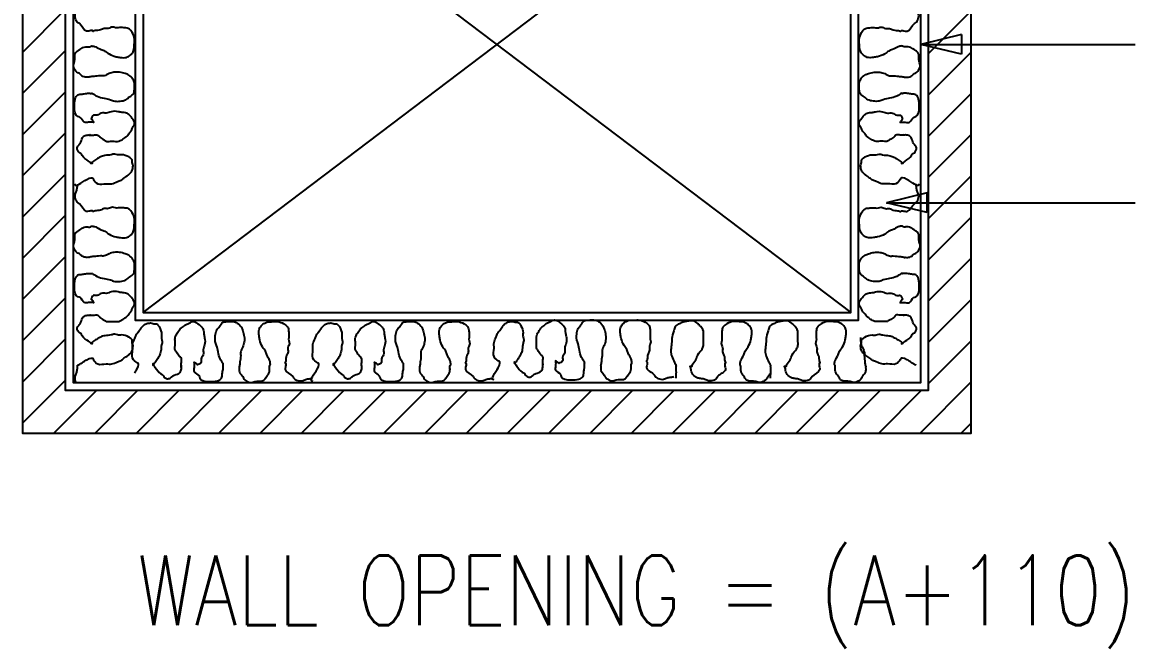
# Model space of a CAD drawing. Extents: x -251.9 to -196.2, y -340.1 to -300.7.
# Drawn here: x -244.523 to -242.109, y -325.146 to -323.8 of the extents above; entities that cross this region are included whole.
import ezdxf
from ezdxf.enums import TextEntityAlignment as Align

# ---------------------------------------------------------------- set-up
doc = ezdxf.new("R2010")
doc.units = 0
doc.header["$LTSCALE"] = 0.5
doc.header["$MEASUREMENT"] = 0
for name, color, linetype in [('AC', 10, 'CONTINUOUS'), ('DUCK', 2, 'CONTINUOUS'), ('HATCH', 11, 'CONTINUOUS'), ('LA-1', 2, 'CONTINUOUS'), ('LINE', 3, 'CONTINUOUS')]:
    doc.layers.add(name, color=color, linetype=linetype)
doc.styles.add('ROMANS', font='romans', dxfattribs={"width": 0.6})

msp = doc.modelspace()

# ---------------------------------------------------------------- hatches: boundary and pattern name
at = {"layer": 'HATCH'}
h = msp.add_hatch(dxfattribs=at)
h.set_pattern_fill('ANSI31', color=256, scale=0.501025, style=0)
h.set_pattern_definition([(45, (-329.37642, -341.31641), (-0.044284738, 0.044284738), [])])
h.paths.add_polyline_path([(-242.4857, -323.0125), (-244.5232, -323.0125), (-244.5232, -324.6826), (-242.4857, -324.6826)])
h.paths.add_polyline_path([(-242.5775, -323.1043), (-242.5775, -324.5907), (-244.4313, -324.5907), (-244.4313, -323.1043)], flags=16)

# ---------------------------------------------------------------- linework, layer by layer
at = {"layer": 'AC'}
for points in [[(-244.4313, -323.1043), (-244.4313, -324.5907), (-242.5775, -324.5907), (-242.5775, -323.1043)], [(-244.4146, -323.121), (-244.4146, -324.574), (-242.5942, -324.574), (-242.5942, -323.121)], [(-244.281, -323.2547), (-244.281, -324.4404), (-242.7278, -324.4404), (-242.7278, -323.2547)], [(-244.2643, -323.2714), (-244.2643, -324.4237), (-242.7445, -324.4237), (-242.7445, -323.2714)]]:
    msp.add_lwpolyline(points, close=True, dxfattribs=at)
at = {"layer": 'DUCK'}
msp.add_lwpolyline([(-244.5232, -323.0125), (-244.5232, -324.6826), (-242.4857, -324.6826), (-242.4857, -323.0125)], close=True, dxfattribs=at)
at = {"layer": 'HATCH'}
for points, knots in [([(-244.4116, -324.1469), (-244.4107, -324.1569), (-244.3802, -324.131), (-244.3711, -324.1351), (-244.373, -324.1349), (-244.3618, -324.1508), (-244.3452, -324.1456), (-244.3308, -324.1483), (-244.3208, -324.1424), (-244.3114, -324.14), (-244.3049, -324.1336), (-244.2972, -324.13), (-244.2917, -324.1238), (-244.2865, -324.1183), (-244.286, -324.1115), (-244.2853, -324.1057), (-244.288, -324.1015), (-244.2867, -324.0971), (-244.2895, -324.0924), (-244.2972, -324.0876), (-244.3077, -324.0836), (-244.3183, -324.0857), (-244.3256, -324.0821), (-244.3347, -324.086), (-244.3451, -324.0851), (-244.3536, -324.0883), (-244.3601, -324.0915), (-244.3651, -324.0947), (-244.3716, -324.0988), (-244.377, -324.1037), (-244.3758, -324.1025), (-244.373, -324.1024), (-244.3736, -324.1044), (-244.3837, -324.0961), (-244.3936, -324.0908), (-244.3969, -324.0815), (-244.402, -324.0803), (-244.4035, -324.0761), (-244.4065, -324.0718), (-244.4041, -324.0656), (-244.4, -324.0617), (-244.3964, -324.0543), (-244.3946, -324.0452), (-244.3855, -324.0419), (-244.3758, -324.0425), (-244.3773, -324.0421), (-244.3781, -324.0422), (-244.3801, -324.042), (-244.3709, -324.0428), (-244.3616, -324.0402), (-244.3563, -324.0486), (-244.349, -324.0517), (-244.3427, -324.0564), (-244.3342, -324.0555), (-244.3267, -324.0557), (-244.3186, -324.0561), (-244.3121, -324.0544), (-244.3048, -324.0491), (-244.2971, -324.0444), (-244.294, -324.0377), (-244.2894, -324.0343), (-244.2875, -324.0284), (-244.2849, -324.0235), (-244.2823, -324.0192), (-244.2825, -324.014), (-244.2866, -324.0073), (-244.2921, -324.0007), (-244.3, -323.9936), (-244.3092, -323.9943), (-244.3199, -323.9913), (-244.3317, -323.9906), (-244.3429, -323.9967), (-244.3544, -323.9929), (-244.3616, -324.0016), (-244.3726, -323.9971), (-244.3756, -324.0087), (-244.3758, -324.0058), (-244.3696, -324.0164), (-244.3709, -324.0145), (-244.3799, -324.0143), (-244.3933, -324.0173), (-244.3958, -324.0041), (-244.4101, -324.0024), (-244.4116, -323.9889), (-244.4115, -323.976), (-244.4116, -323.9664), (-244.4054, -323.9542), (-244.3947, -323.9547), (-244.3855, -323.9521), (-244.3752, -323.9529), (-244.3748, -323.9525), (-244.3757, -323.9532), (-244.3738, -323.9513), (-244.3627, -323.9602), (-244.3485, -323.9634), (-244.3355, -323.9654), (-244.3245, -323.9705), (-244.313, -323.9695), (-244.3011, -323.968), (-244.2934, -323.9593), (-244.2834, -323.9548), (-244.2827, -323.9424), (-244.2814, -323.9321), (-244.2861, -323.9207), (-244.2932, -323.9133), (-244.3038, -323.9097), (-244.3143, -323.9066), (-244.3264, -323.9067), (-244.3376, -323.9097), (-244.3464, -323.9157), (-244.3586, -323.9141), (-244.3695, -323.9169), (-244.3711, -323.9158), (-244.3811, -323.9183), (-244.3809, -323.9177), (-244.381, -323.9178), (-244.3939, -323.918), (-244.3989, -323.9108), (-244.4098, -323.9067), (-244.4158, -323.894), (-244.4091, -323.88), (-244.4134, -323.8663), (-244.4012, -323.8598), (-244.3952, -323.8542), (-244.3864, -323.8521), (-244.3772, -323.8532), (-244.3758, -323.8502), (-244.3732, -323.8514), (-244.3677, -323.8509), (-244.3562, -323.8583), (-244.3452, -323.8615), (-244.3362, -323.8694), (-244.3245, -323.8738), (-244.3117, -323.8755), (-244.3006, -323.8771), (-244.2913, -323.8709), (-244.2828, -323.8608), (-244.2831, -323.8476), (-244.2823, -323.8336), (-244.2857, -323.8247), (-244.2905, -323.817), (-244.2966, -323.8121), (-244.3066, -323.8115), (-244.3156, -323.8113), (-244.3238, -323.8123), (-244.3309, -323.8085), (-244.3384, -323.8149), (-244.3478, -323.8118), (-244.3569, -323.818), (-244.3687, -323.8171), (-244.3704, -323.8197), (-244.3719, -323.8199), (-244.3734, -323.8159), (-244.391, -323.8232), (-244.3954, -323.8046), (-244.4078, -323.7991), (-244.4101, -323.7907), (-244.4106, -323.782), (-244.4065, -323.7755), (-244.4056, -323.7679), (-244.4048, -323.7629), (-244.4042, -323.7606)], [0, 0, 0, 0, 0.0135353, 0.0258367, 0.033431, 0.0402274, 0.0483779, 0.0538116, 0.0596161, 0.0632746, 0.0666728, 0.0715734, 0.0744575, 0.0778574, 0.0813265, 0.0833677, 0.085519, 0.0875602, 0.089081, 0.0924792, 0.0995714, 0.1036467, 0.1064475, 0.1099111, 0.1160617, 0.1203582, 0.1218775, 0.1258398, 0.12829, 0.1322523, 0.1349692, 0.1410821, 0.1458366, 0.1497988, 0.1579839, 0.1604358, 0.1619551, 0.164407, 0.1659279, 0.168733, 0.1721329, 0.1736537, 0.1797373, 0.1833958, 0.1854335, 0.1929048, 0.1963009, 0.2010554, 0.2051307, 0.209206, 0.2120901, 0.2169907, 0.2200292, 0.2220669, 0.2281798, 0.2302174, 0.2330182, 0.2369805, 0.2422891, 0.244741, 0.2466637, 0.2497055, 0.2527473, 0.2542682, 0.2563094, 0.2593512, 0.2646615, 0.2680597, 0.2728626, 0.2763261, 0.2831183, 0.2880637, 0.2928181, 0.297376, 0.3007721, 0.3055791, 0.3076167, 0.3146125, 0.3180086, 0.3234423, 0.3275176, 0.3337859, 0.3359342, 0.3454089, 0.3467698, 0.3536075, 0.3585113, 0.362643, 0.3667747, 0.3715292, 0.3762837, 0.3823966, 0.3871511, 0.3932283, 0.4003205, 0.4065831, 0.4108795, 0.4163132, 0.4219148, 0.4262668, 0.4315754, 0.4350445, 0.4418486, 0.4455117, 0.45128, 0.4549386, 0.4605401, 0.4659738, 0.4709192, 0.4760933, 0.4794894, 0.4869917, 0.4910669, 0.4965431, 0.5006184, 0.5074105, 0.5122134, 0.5165655, 0.5180848, 0.5278237, 0.5299749, 0.5389238, 0.542322, 0.5472225, 0.5500233, 0.5540985, 0.5595747, 0.567046, 0.5745483, 0.5812397, 0.5848982, 0.5897987, 0.5971158, 0.6012475, 0.6073604, 0.6113227, 0.6156765, 0.6246253, 0.6280273, 0.634481, 0.6369329, 0.6403311, 0.6444628, 0.6498965, 0.6526134, 0.6554141, 0.6597106, 0.6637859, 0.6674444, 0.6735951, 0.6790712, 0.6851842, 0.6920103, 0.6968132, 0.7069202, 0.7093704, 0.7145508, 0.7172723, 0.7209355, 0.7244046, 0.7276109, 0.7276109, 0.7276109, 0.7276109]), ([(-242.5972, -324.1469), (-242.5981, -324.1569), (-242.6287, -324.131), (-242.6377, -324.1351), (-242.6358, -324.1349), (-242.647, -324.1508), (-242.6636, -324.1456), (-242.678, -324.1483), (-242.688, -324.1424), (-242.6974, -324.14), (-242.7039, -324.1336), (-242.7116, -324.13), (-242.7171, -324.1238), (-242.7223, -324.1183), (-242.7228, -324.1115), (-242.7235, -324.1057), (-242.7208, -324.1015), (-242.7221, -324.0971), (-242.7193, -324.0924), (-242.7116, -324.0876), (-242.7011, -324.0836), (-242.6905, -324.0857), (-242.6832, -324.0821), (-242.6741, -324.086), (-242.6637, -324.0851), (-242.6552, -324.0883), (-242.6487, -324.0915), (-242.6437, -324.0947), (-242.6372, -324.0988), (-242.6318, -324.1037), (-242.6331, -324.1025), (-242.6358, -324.1024), (-242.6352, -324.1044), (-242.6251, -324.0961), (-242.6152, -324.0908), (-242.6119, -324.0815), (-242.6068, -324.0803), (-242.6053, -324.0761), (-242.6023, -324.0718), (-242.6047, -324.0656), (-242.6089, -324.0617), (-242.6124, -324.0543), (-242.6142, -324.0452), (-242.6233, -324.0419), (-242.633, -324.0425), (-242.6315, -324.0421), (-242.6307, -324.0422), (-242.6287, -324.042), (-242.6379, -324.0428), (-242.6472, -324.0402), (-242.6525, -324.0486), (-242.6598, -324.0517), (-242.6661, -324.0564), (-242.6746, -324.0555), (-242.6821, -324.0557), (-242.6903, -324.0561), (-242.6968, -324.0544), (-242.704, -324.0491), (-242.7117, -324.0444), (-242.7148, -324.0377), (-242.7194, -324.0343), (-242.7213, -324.0284), (-242.7239, -324.0235), (-242.7265, -324.0192), (-242.7263, -324.014), (-242.7222, -324.0073), (-242.7167, -324.0007), (-242.7089, -323.9936), (-242.6996, -323.9943), (-242.6889, -323.9913), (-242.6771, -323.9906), (-242.6659, -323.9967), (-242.6544, -323.9929), (-242.6472, -324.0016), (-242.6362, -323.9971), (-242.6332, -324.0087), (-242.633, -324.0058), (-242.6392, -324.0164), (-242.6379, -324.0145), (-242.6289, -324.0143), (-242.6155, -324.0173), (-242.613, -324.0041), (-242.5987, -324.0024), (-242.5972, -323.9889), (-242.5973, -323.976), (-242.5972, -323.9664), (-242.6034, -323.9542), (-242.6141, -323.9547), (-242.6233, -323.9521), (-242.6336, -323.9529), (-242.6341, -323.9525), (-242.6331, -323.9532), (-242.635, -323.9513), (-242.6461, -323.9602), (-242.6603, -323.9634), (-242.6733, -323.9654), (-242.6843, -323.9705), (-242.6958, -323.9695), (-242.7078, -323.968), (-242.7154, -323.9593), (-242.7254, -323.9548), (-242.7261, -323.9424), (-242.7274, -323.9321), (-242.7228, -323.9207), (-242.7156, -323.9133), (-242.705, -323.9097), (-242.6945, -323.9066), (-242.6824, -323.9067), (-242.6712, -323.9097), (-242.6624, -323.9157), (-242.6502, -323.9141), (-242.6393, -323.9169), (-242.6377, -323.9158), (-242.6277, -323.9183), (-242.6279, -323.9177), (-242.6278, -323.9178), (-242.6149, -323.918), (-242.6099, -323.9108), (-242.5991, -323.9067), (-242.593, -323.894), (-242.5997, -323.88), (-242.5954, -323.8663), (-242.6076, -323.8598), (-242.6136, -323.8542), (-242.6224, -323.8521), (-242.6316, -323.8532), (-242.633, -323.8502), (-242.6356, -323.8514), (-242.6411, -323.8509), (-242.6526, -323.8583), (-242.6636, -323.8615), (-242.6726, -323.8694), (-242.6843, -323.8738), (-242.6971, -323.8755), (-242.7082, -323.8771), (-242.7175, -323.8709), (-242.726, -323.8608), (-242.7257, -323.8476), (-242.7265, -323.8336), (-242.7231, -323.8247), (-242.7183, -323.817), (-242.7122, -323.8121), (-242.7023, -323.8115), (-242.6932, -323.8113), (-242.685, -323.8123), (-242.678, -323.8085), (-242.6704, -323.8149), (-242.661, -323.8118), (-242.6519, -323.818), (-242.6401, -323.8171), (-242.6384, -323.8197), (-242.6369, -323.8199), (-242.6354, -323.8159), (-242.6178, -323.8232), (-242.6134, -323.8046), (-242.601, -323.7991), (-242.5987, -323.7907), (-242.5982, -323.782), (-242.6023, -323.7755), (-242.6032, -323.7679), (-242.604, -323.7629), (-242.6046, -323.7606)], [0, 0, 0, 0, 0.0135353, 0.0258367, 0.033431, 0.0402274, 0.0483779, 0.0538116, 0.0596161, 0.0632746, 0.0666728, 0.0715734, 0.0744575, 0.0778574, 0.0813265, 0.0833677, 0.085519, 0.0875602, 0.089081, 0.0924792, 0.0995714, 0.1036467, 0.1064475, 0.1099111, 0.1160617, 0.1203582, 0.1218775, 0.1258398, 0.12829, 0.1322523, 0.1349692, 0.1410821, 0.1458366, 0.1497988, 0.1579839, 0.1604358, 0.1619551, 0.164407, 0.1659279, 0.168733, 0.1721329, 0.1736537, 0.1797373, 0.1833958, 0.1854335, 0.1929048, 0.1963009, 0.2010554, 0.2051307, 0.209206, 0.2120901, 0.2169907, 0.2200292, 0.2220669, 0.2281798, 0.2302174, 0.2330182, 0.2369805, 0.2422891, 0.244741, 0.2466637, 0.2497055, 0.2527473, 0.2542682, 0.2563094, 0.2593512, 0.2646615, 0.2680597, 0.2728626, 0.2763261, 0.2831183, 0.2880637, 0.2928181, 0.297376, 0.3007721, 0.3055791, 0.3076167, 0.3146125, 0.3180086, 0.3234423, 0.3275176, 0.3337859, 0.3359342, 0.3454089, 0.3467698, 0.3536075, 0.3585113, 0.362643, 0.3667747, 0.3715292, 0.3762837, 0.3823966, 0.3871511, 0.3932283, 0.4003205, 0.4065831, 0.4108795, 0.4163132, 0.4219148, 0.4262668, 0.4315754, 0.4350445, 0.4418486, 0.4455117, 0.45128, 0.4549386, 0.4605401, 0.4659738, 0.4709192, 0.4760933, 0.4794894, 0.4869917, 0.4910669, 0.4965431, 0.5006184, 0.5074105, 0.5122134, 0.5165655, 0.5180848, 0.5278237, 0.5299749, 0.5389238, 0.542322, 0.5472225, 0.5500233, 0.5540985, 0.5595747, 0.567046, 0.5745483, 0.5812397, 0.5848982, 0.5897987, 0.5971158, 0.6012475, 0.6073604, 0.6113227, 0.6156765, 0.6246253, 0.6280273, 0.634481, 0.6369329, 0.6403311, 0.6444628, 0.6498965, 0.6526134, 0.6554141, 0.6597106, 0.6637859, 0.6674444, 0.6735951, 0.6790712, 0.6851842, 0.6920103, 0.6968132, 0.7069202, 0.7093704, 0.7145508, 0.7172723, 0.7209355, 0.7244046, 0.7276109, 0.7276109, 0.7276109, 0.7276109]), ([(-244.405, -324.537), (-244.3993, -324.5348), (-244.3787, -324.5189), (-244.3711, -324.5224), (-244.373, -324.5222), (-244.3618, -324.538), (-244.3452, -324.5329), (-244.3308, -324.5356), (-244.3208, -324.5297), (-244.3114, -324.5272), (-244.3049, -324.5209), (-244.2972, -324.5173), (-244.2917, -324.5111), (-244.2865, -324.5056), (-244.286, -324.4988), (-244.2853, -324.493), (-244.288, -324.4888), (-244.2867, -324.4843), (-244.2895, -324.4796), (-244.2972, -324.4749), (-244.3077, -324.4708), (-244.3183, -324.4729), (-244.3256, -324.4694), (-244.3347, -324.4732), (-244.3451, -324.4724), (-244.3536, -324.4755), (-244.3601, -324.4788), (-244.3651, -324.4819), (-244.3716, -324.486), (-244.377, -324.4909), (-244.3758, -324.4897), (-244.373, -324.4896), (-244.3736, -324.4916), (-244.3837, -324.4833), (-244.3936, -324.4781), (-244.3969, -324.4687), (-244.402, -324.4675), (-244.4035, -324.4633), (-244.4065, -324.4591), (-244.4041, -324.4528), (-244.4, -324.449), (-244.3964, -324.4416), (-244.3946, -324.4324), (-244.3855, -324.4291), (-244.3758, -324.4297), (-244.3773, -324.4294), (-244.3781, -324.4295), (-244.3801, -324.4293), (-244.3709, -324.4301), (-244.3616, -324.4275), (-244.3563, -324.4359), (-244.349, -324.439), (-244.3427, -324.4436), (-244.3342, -324.4427), (-244.3267, -324.443), (-244.3186, -324.4433), (-244.3121, -324.4417), (-244.3048, -324.4364), (-244.2971, -324.4317), (-244.294, -324.4249), (-244.2894, -324.4216), (-244.2875, -324.4157), (-244.2849, -324.4107), (-244.2823, -324.4065), (-244.2825, -324.4012), (-244.2866, -324.3945), (-244.2921, -324.3879), (-244.3, -324.3809), (-244.3092, -324.3816), (-244.3199, -324.3786), (-244.3317, -324.3778), (-244.3429, -324.384), (-244.3544, -324.3802), (-244.3616, -324.3889), (-244.3726, -324.3844), (-244.3756, -324.396), (-244.3758, -324.393), (-244.3696, -324.4037), (-244.3709, -324.4018), (-244.3799, -324.4015), (-244.3933, -324.4046), (-244.3958, -324.3914), (-244.4101, -324.3897), (-244.4116, -324.3762), (-244.4115, -324.3633), (-244.4116, -324.3537), (-244.4054, -324.3414), (-244.3947, -324.342), (-244.3855, -324.3393), (-244.3752, -324.3402), (-244.3748, -324.3398), (-244.3757, -324.3404), (-244.3738, -324.3385), (-244.3627, -324.3475), (-244.3485, -324.3506), (-244.3355, -324.3526), (-244.3245, -324.3578), (-244.313, -324.3567), (-244.3011, -324.3552), (-244.2934, -324.3466), (-244.2834, -324.342), (-244.2827, -324.3297), (-244.2814, -324.3194), (-244.2861, -324.3079), (-244.2932, -324.3006), (-244.3038, -324.297), (-244.3143, -324.2939), (-244.3264, -324.2939), (-244.3376, -324.2969), (-244.3464, -324.303), (-244.3586, -324.3013), (-244.3695, -324.3042), (-244.3711, -324.303), (-244.3811, -324.3055), (-244.3809, -324.3049), (-244.381, -324.305), (-244.3939, -324.3053), (-244.3989, -324.2981), (-244.4098, -324.2939), (-244.4158, -324.2812), (-244.4091, -324.2673), (-244.4134, -324.2535), (-244.4012, -324.2471), (-244.3952, -324.2414), (-244.3864, -324.2393), (-244.3772, -324.2405), (-244.3758, -324.2374), (-244.3732, -324.2387), (-244.3677, -324.2381), (-244.3562, -324.2456), (-244.3452, -324.2488), (-244.3362, -324.2567), (-244.3245, -324.261), (-244.3117, -324.2628), (-244.3006, -324.2644), (-244.2913, -324.2582), (-244.2828, -324.2481), (-244.2831, -324.2348), (-244.2823, -324.2209), (-244.2857, -324.212), (-244.2905, -324.2042), (-244.2966, -324.1994), (-244.3066, -324.1988), (-244.3156, -324.1986), (-244.3238, -324.1996), (-244.3309, -324.1958), (-244.3384, -324.2021), (-244.3478, -324.199), (-244.3569, -324.2053), (-244.3687, -324.2043), (-244.3704, -324.2069), (-244.3719, -324.2072), (-244.3734, -324.2032), (-244.391, -324.2104), (-244.3954, -324.1918), (-244.4078, -324.1863), (-244.4101, -324.1779), (-244.4106, -324.1693), (-244.4065, -324.1628), (-244.4056, -324.1551), (-244.4048, -324.1502), (-244.4042, -324.1479)], [0.0052418, 0.0052418, 0.0052418, 0.0052418, 0.0135353, 0.0258367, 0.033431, 0.0402274, 0.0483779, 0.0538116, 0.0596161, 0.0632746, 0.0666728, 0.0715734, 0.0744575, 0.0778574, 0.0813265, 0.0833677, 0.085519, 0.0875602, 0.089081, 0.0924792, 0.0995714, 0.1036467, 0.1064475, 0.1099111, 0.1160617, 0.1203582, 0.1218775, 0.1258398, 0.12829, 0.1322523, 0.1349692, 0.1410821, 0.1458366, 0.1497988, 0.1579839, 0.1604358, 0.1619551, 0.164407, 0.1659279, 0.168733, 0.1721329, 0.1736537, 0.1797373, 0.1833958, 0.1854335, 0.1929048, 0.1963009, 0.2010554, 0.2051307, 0.209206, 0.2120901, 0.2169907, 0.2200292, 0.2220669, 0.2281798, 0.2302174, 0.2330182, 0.2369805, 0.2422891, 0.244741, 0.2466637, 0.2497055, 0.2527473, 0.2542682, 0.2563094, 0.2593512, 0.2646615, 0.2680597, 0.2728626, 0.2763261, 0.2831183, 0.2880637, 0.2928181, 0.297376, 0.3007721, 0.3055791, 0.3076167, 0.3146125, 0.3180086, 0.3234423, 0.3275176, 0.3337859, 0.3359342, 0.3454089, 0.3467698, 0.3536075, 0.3585113, 0.362643, 0.3667747, 0.3715292, 0.3762837, 0.3823966, 0.3871511, 0.3932283, 0.4003205, 0.4065831, 0.4108795, 0.4163132, 0.4219148, 0.4262668, 0.4315754, 0.4350445, 0.4418486, 0.4455117, 0.45128, 0.4549386, 0.4605401, 0.4659738, 0.4709192, 0.4760933, 0.4794894, 0.4869917, 0.4910669, 0.4965431, 0.5006184, 0.5074105, 0.5122134, 0.5165655, 0.5180848, 0.5278237, 0.5299749, 0.5389238, 0.542322, 0.5472225, 0.5500233, 0.5540985, 0.5595747, 0.567046, 0.5745483, 0.5812397, 0.5848982, 0.5897987, 0.5971158, 0.6012475, 0.6073604, 0.6113227, 0.6156765, 0.6246253, 0.6280273, 0.634481, 0.6369329, 0.6403311, 0.6444628, 0.6498965, 0.6526134, 0.6554141, 0.6597106, 0.6637859, 0.6674444, 0.6735951, 0.6790712, 0.6851842, 0.6920103, 0.6968132, 0.7069202, 0.7093704, 0.7145508, 0.7172723, 0.7209355, 0.7244046, 0.7276109, 0.7276109, 0.7276109, 0.7276109]), ([(-242.6038, -324.537), (-242.6095, -324.5348), (-242.6301, -324.5189), (-242.6377, -324.5224), (-242.6358, -324.5222), (-242.647, -324.538), (-242.6636, -324.5329), (-242.678, -324.5356), (-242.688, -324.5297), (-242.6974, -324.5272), (-242.7039, -324.5209), (-242.7116, -324.5173), (-242.7171, -324.5111), (-242.7223, -324.5056), (-242.7228, -324.4988), (-242.7235, -324.493), (-242.7208, -324.4888), (-242.7221, -324.4843), (-242.7193, -324.4796), (-242.7116, -324.4749), (-242.7011, -324.4708), (-242.6905, -324.4729), (-242.6832, -324.4694), (-242.6741, -324.4732), (-242.6637, -324.4724), (-242.6552, -324.4755), (-242.6487, -324.4788), (-242.6437, -324.4819), (-242.6372, -324.486), (-242.6318, -324.4909), (-242.6331, -324.4897), (-242.6358, -324.4896), (-242.6352, -324.4916), (-242.6251, -324.4833), (-242.6152, -324.4781), (-242.6119, -324.4687), (-242.6068, -324.4675), (-242.6053, -324.4633), (-242.6023, -324.4591), (-242.6047, -324.4528), (-242.6089, -324.449), (-242.6124, -324.4416), (-242.6142, -324.4324), (-242.6233, -324.4291), (-242.633, -324.4297), (-242.6315, -324.4294), (-242.6307, -324.4295), (-242.6287, -324.4293), (-242.6379, -324.4301), (-242.6472, -324.4275), (-242.6525, -324.4359), (-242.6598, -324.439), (-242.6661, -324.4436), (-242.6746, -324.4427), (-242.6821, -324.443), (-242.6903, -324.4433), (-242.6968, -324.4417), (-242.704, -324.4364), (-242.7117, -324.4317), (-242.7148, -324.4249), (-242.7194, -324.4216), (-242.7213, -324.4157), (-242.7239, -324.4107), (-242.7265, -324.4065), (-242.7263, -324.4012), (-242.7222, -324.3945), (-242.7167, -324.3879), (-242.7089, -324.3809), (-242.6996, -324.3816), (-242.6889, -324.3786), (-242.6771, -324.3778), (-242.6659, -324.384), (-242.6544, -324.3802), (-242.6472, -324.3889), (-242.6362, -324.3844), (-242.6332, -324.396), (-242.633, -324.393), (-242.6392, -324.4037), (-242.6379, -324.4018), (-242.6289, -324.4015), (-242.6155, -324.4046), (-242.613, -324.3914), (-242.5987, -324.3897), (-242.5972, -324.3762), (-242.5973, -324.3633), (-242.5972, -324.3537), (-242.6034, -324.3414), (-242.6141, -324.342), (-242.6233, -324.3393), (-242.6336, -324.3402), (-242.6341, -324.3398), (-242.6331, -324.3404), (-242.635, -324.3385), (-242.6461, -324.3475), (-242.6603, -324.3506), (-242.6733, -324.3526), (-242.6843, -324.3578), (-242.6958, -324.3567), (-242.7078, -324.3552), (-242.7154, -324.3466), (-242.7254, -324.342), (-242.7261, -324.3297), (-242.7274, -324.3194), (-242.7228, -324.3079), (-242.7156, -324.3006), (-242.705, -324.297), (-242.6945, -324.2939), (-242.6824, -324.2939), (-242.6712, -324.2969), (-242.6624, -324.303), (-242.6502, -324.3013), (-242.6393, -324.3042), (-242.6377, -324.303), (-242.6277, -324.3055), (-242.6279, -324.3049), (-242.6278, -324.305), (-242.6149, -324.3053), (-242.6099, -324.2981), (-242.5991, -324.2939), (-242.593, -324.2812), (-242.5997, -324.2673), (-242.5954, -324.2535), (-242.6076, -324.2471), (-242.6136, -324.2414), (-242.6224, -324.2393), (-242.6316, -324.2405), (-242.633, -324.2374), (-242.6356, -324.2387), (-242.6411, -324.2381), (-242.6526, -324.2456), (-242.6636, -324.2488), (-242.6726, -324.2567), (-242.6843, -324.261), (-242.6971, -324.2628), (-242.7082, -324.2644), (-242.7175, -324.2582), (-242.726, -324.2481), (-242.7257, -324.2348), (-242.7265, -324.2209), (-242.7231, -324.212), (-242.7183, -324.2042), (-242.7122, -324.1994), (-242.7023, -324.1988), (-242.6932, -324.1986), (-242.685, -324.1996), (-242.678, -324.1958), (-242.6704, -324.2021), (-242.661, -324.199), (-242.6519, -324.2053), (-242.6401, -324.2043), (-242.6384, -324.2069), (-242.6369, -324.2072), (-242.6354, -324.2032), (-242.6178, -324.2104), (-242.6134, -324.1918), (-242.601, -324.1863), (-242.5987, -324.1779), (-242.5982, -324.1693), (-242.6023, -324.1628), (-242.6032, -324.1551), (-242.604, -324.1502), (-242.6046, -324.1479)], [0.0052418, 0.0052418, 0.0052418, 0.0052418, 0.0135353, 0.0258367, 0.033431, 0.0402274, 0.0483779, 0.0538116, 0.0596161, 0.0632746, 0.0666728, 0.0715734, 0.0744575, 0.0778574, 0.0813265, 0.0833677, 0.085519, 0.0875602, 0.089081, 0.0924792, 0.0995714, 0.1036467, 0.1064475, 0.1099111, 0.1160617, 0.1203582, 0.1218775, 0.1258398, 0.12829, 0.1322523, 0.1349692, 0.1410821, 0.1458366, 0.1497988, 0.1579839, 0.1604358, 0.1619551, 0.164407, 0.1659279, 0.168733, 0.1721329, 0.1736537, 0.1797373, 0.1833958, 0.1854335, 0.1929048, 0.1963009, 0.2010554, 0.2051307, 0.209206, 0.2120901, 0.2169907, 0.2200292, 0.2220669, 0.2281798, 0.2302174, 0.2330182, 0.2369805, 0.2422891, 0.244741, 0.2466637, 0.2497055, 0.2527473, 0.2542682, 0.2563094, 0.2593512, 0.2646615, 0.2680597, 0.2728626, 0.2763261, 0.2831183, 0.2880637, 0.2928181, 0.297376, 0.3007721, 0.3055791, 0.3076167, 0.3146125, 0.3180086, 0.3234423, 0.3275176, 0.3337859, 0.3359342, 0.3454089, 0.3467698, 0.3536075, 0.3585113, 0.362643, 0.3667747, 0.3715292, 0.3762837, 0.3823966, 0.3871511, 0.3932283, 0.4003205, 0.4065831, 0.4108795, 0.4163132, 0.4219148, 0.4262668, 0.4315754, 0.4350445, 0.4418486, 0.4455117, 0.45128, 0.4549386, 0.4605401, 0.4659738, 0.4709192, 0.4760933, 0.4794894, 0.4869917, 0.4910669, 0.4965431, 0.5006184, 0.5074105, 0.5122134, 0.5165655, 0.5180848, 0.5278237, 0.5299749, 0.5389238, 0.542322, 0.5472225, 0.5500233, 0.5540985, 0.5595747, 0.567046, 0.5745483, 0.5812397, 0.5848982, 0.5897987, 0.5971158, 0.6012475, 0.6073604, 0.6113227, 0.6156765, 0.6246253, 0.6280273, 0.634481, 0.6369329, 0.6403311, 0.6444628, 0.6498965, 0.6526134, 0.6554141, 0.6597106, 0.6637859, 0.6674444, 0.6735951, 0.6790712, 0.6851842, 0.6920103, 0.6968132, 0.7069202, 0.7093704, 0.7145508, 0.7172723, 0.7209355, 0.7244046, 0.7276109, 0.7276109, 0.7276109, 0.7276109]), ([(-244.2823, -324.5529), (-244.2805, -324.5503), (-244.2721, -324.5378), (-244.2749, -324.5315), (-244.2747, -324.5334), (-244.2905, -324.5222), (-244.2854, -324.5056), (-244.2881, -324.4912), (-244.2822, -324.4812), (-244.2797, -324.4718), (-244.2734, -324.4653), (-244.2698, -324.4576), (-244.2636, -324.4521), (-244.2581, -324.4469), (-244.2513, -324.4464), (-244.2455, -324.4457), (-244.2413, -324.4484), (-244.2369, -324.4471), (-244.2321, -324.4499), (-244.2274, -324.4576), (-244.2234, -324.4681), (-244.2255, -324.4787), (-244.2219, -324.486), (-244.2258, -324.4951), (-244.2249, -324.5055), (-244.2281, -324.5141), (-244.2313, -324.5205), (-244.2345, -324.5256), (-244.2386, -324.532), (-244.2435, -324.5374), (-244.2423, -324.5362), (-244.2422, -324.5335), (-244.2442, -324.534), (-244.2359, -324.5441), (-244.2306, -324.554), (-244.2212, -324.5573), (-244.2201, -324.5624), (-244.2159, -324.5639), (-244.2116, -324.5669), (-244.2054, -324.5645), (-244.2015, -324.5604), (-244.1941, -324.5568), (-244.185, -324.555), (-244.1817, -324.5459), (-244.1823, -324.5362), (-244.1819, -324.5377), (-244.182, -324.5386), (-244.1818, -324.5405), (-244.1826, -324.5313), (-244.18, -324.522), (-244.1884, -324.5168), (-244.1915, -324.5094), (-244.1962, -324.5031), (-244.1952, -324.4946), (-244.1955, -324.4871), (-244.1958, -324.479), (-244.1942, -324.4725), (-244.1889, -324.4652), (-244.1842, -324.4575), (-244.1775, -324.4544), (-244.1741, -324.4498), (-244.1682, -324.4479), (-244.1632, -324.4454), (-244.159, -324.4427), (-244.1538, -324.4429), (-244.1471, -324.447), (-244.1405, -324.4525), (-244.1334, -324.4604), (-244.1341, -324.4696), (-244.1311, -324.4803), (-244.1304, -324.4921), (-244.1365, -324.5033), (-244.1327, -324.5148), (-244.1414, -324.522), (-244.1369, -324.533), (-244.1485, -324.536), (-244.1455, -324.5362), (-244.1562, -324.53), (-244.1543, -324.5313), (-244.154, -324.5403), (-244.1571, -324.5537), (-244.1439, -324.5563), (-244.1422, -324.5705), (-244.1287, -324.572), (-244.1158, -324.5719), (-244.1062, -324.572), (-244.094, -324.5658), (-244.0945, -324.5551), (-244.0919, -324.5459), (-244.0927, -324.5356), (-244.0923, -324.5352), (-244.093, -324.5361), (-244.0911, -324.5342), (-244.1, -324.5231), (-244.1032, -324.5089), (-244.1052, -324.496), (-244.1103, -324.4849), (-244.1093, -324.4734), (-244.1077, -324.4615), (-244.0991, -324.4538), (-244.0946, -324.4438), (-244.0822, -324.4431), (-244.0719, -324.4418), (-244.0605, -324.4465), (-244.0531, -324.4536), (-244.0495, -324.4643), (-244.0464, -324.4748), (-244.0465, -324.4868), (-244.0495, -324.498), (-244.0555, -324.5068), (-244.0538, -324.519), (-244.0567, -324.5299), (-244.0556, -324.5315), (-244.058, -324.5415), (-244.0575, -324.5413), (-244.0576, -324.5414), (-244.0578, -324.5543), (-244.0506, -324.5593), (-244.0465, -324.5702), (-244.0338, -324.5762), (-244.0198, -324.5695), (-244.0061, -324.5738), (-243.9996, -324.5616), (-243.9939, -324.5556), (-243.9919, -324.5468), (-243.993, -324.5376), (-243.99, -324.5362), (-243.9912, -324.5336), (-243.9907, -324.5281), (-243.9981, -324.5166), (-244.0013, -324.5057), (-244.0092, -324.4966), (-244.0135, -324.4849), (-244.0153, -324.4721), (-244.0169, -324.461), (-244.0107, -324.4518), (-244.0006, -324.4432), (-243.9873, -324.4435), (-243.9734, -324.4427), (-243.9645, -324.4461), (-243.9568, -324.4509), (-243.9519, -324.457), (-243.9513, -324.467), (-243.9511, -324.476), (-243.9521, -324.4842), (-243.9483, -324.4913), (-243.9547, -324.4988), (-243.9515, -324.5083), (-243.9578, -324.5174), (-243.9569, -324.5291), (-243.9595, -324.5309), (-243.9597, -324.5323), (-243.9557, -324.5338), (-243.963, -324.5514), (-243.9443, -324.5558), (-243.9389, -324.5682), (-243.9305, -324.5705), (-243.9218, -324.571), (-243.9153, -324.5669), (-243.9076, -324.566), (-243.9027, -324.5652), (-243.9004, -324.5646)], [0.0104215, 0.0104215, 0.0104215, 0.0104215, 0.0135353, 0.0258367, 0.033431, 0.0402274, 0.0483779, 0.0538116, 0.0596161, 0.0632746, 0.0666728, 0.0715734, 0.0744575, 0.0778574, 0.0813265, 0.0833677, 0.085519, 0.0875602, 0.089081, 0.0924792, 0.0995714, 0.1036467, 0.1064475, 0.1099111, 0.1160617, 0.1203582, 0.1218775, 0.1258398, 0.12829, 0.1322523, 0.1349692, 0.1410821, 0.1458366, 0.1497988, 0.1579839, 0.1604358, 0.1619551, 0.164407, 0.1659279, 0.168733, 0.1721329, 0.1736537, 0.1797373, 0.1833958, 0.1854335, 0.1929048, 0.1963009, 0.2010554, 0.2051307, 0.209206, 0.2120901, 0.2169907, 0.2200292, 0.2220669, 0.2281798, 0.2302174, 0.2330182, 0.2369805, 0.2422891, 0.244741, 0.2466637, 0.2497055, 0.2527473, 0.2542682, 0.2563094, 0.2593512, 0.2646615, 0.2680597, 0.2728626, 0.2763261, 0.2831183, 0.2880637, 0.2928181, 0.297376, 0.3007721, 0.3055791, 0.3076167, 0.3146125, 0.3180086, 0.3234423, 0.3275176, 0.3337859, 0.3359342, 0.3454089, 0.3467698, 0.3536075, 0.3585113, 0.362643, 0.3667747, 0.3715292, 0.3762837, 0.3823966, 0.3871511, 0.3932283, 0.4003205, 0.4065831, 0.4108795, 0.4163132, 0.4219148, 0.4262668, 0.4315754, 0.4350445, 0.4418486, 0.4455117, 0.45128, 0.4549386, 0.4605401, 0.4659738, 0.4709192, 0.4760933, 0.4794894, 0.4869917, 0.4910669, 0.4965431, 0.5006184, 0.5074105, 0.5122134, 0.5165655, 0.5180848, 0.5278237, 0.5299749, 0.5389238, 0.542322, 0.5472225, 0.5500233, 0.5540985, 0.5595747, 0.567046, 0.5745483, 0.5812397, 0.5848982, 0.5897987, 0.5971158, 0.6012475, 0.6073604, 0.6113227, 0.6156765, 0.6246253, 0.6280273, 0.634481, 0.6369329, 0.6403311, 0.6444628, 0.6498965, 0.6526134, 0.6554141, 0.6597106, 0.6637859, 0.6674444, 0.6735951, 0.6790712, 0.6851842, 0.6920103, 0.6968132, 0.7069202, 0.7093704, 0.7145508, 0.7172723, 0.7209355, 0.7244046, 0.7276109, 0.7276109, 0.7276109, 0.7276109]), ([(-243.8994, -324.572), (-243.9094, -324.5711), (-243.8835, -324.5406), (-243.8877, -324.5315), (-243.8874, -324.5334), (-243.9033, -324.5222), (-243.8982, -324.5056), (-243.9008, -324.4912), (-243.895, -324.4812), (-243.8925, -324.4718), (-243.8862, -324.4653), (-243.8825, -324.4576), (-243.8764, -324.4521), (-243.8709, -324.4469), (-243.8641, -324.4464), (-243.8583, -324.4457), (-243.8541, -324.4484), (-243.8496, -324.4471), (-243.8449, -324.4499), (-243.8402, -324.4576), (-243.8361, -324.4681), (-243.8382, -324.4787), (-243.8346, -324.486), (-243.8385, -324.4951), (-243.8377, -324.5055), (-243.8408, -324.5141), (-243.8441, -324.5205), (-243.8472, -324.5256), (-243.8513, -324.532), (-243.8562, -324.5374), (-243.855, -324.5362), (-243.8549, -324.5335), (-243.8569, -324.534), (-243.8486, -324.5441), (-243.8434, -324.554), (-243.834, -324.5573), (-243.8328, -324.5624), (-243.8286, -324.5639), (-243.8244, -324.5669), (-243.8181, -324.5645), (-243.8143, -324.5604), (-243.8069, -324.5568), (-243.7977, -324.555), (-243.7944, -324.5459), (-243.795, -324.5362), (-243.7947, -324.5377), (-243.7948, -324.5386), (-243.7945, -324.5405), (-243.7953, -324.5313), (-243.7928, -324.522), (-243.8012, -324.5168), (-243.8043, -324.5094), (-243.8089, -324.5031), (-243.808, -324.4946), (-243.8083, -324.4871), (-243.8086, -324.479), (-243.8069, -324.4725), (-243.8017, -324.4652), (-243.7969, -324.4575), (-243.7902, -324.4544), (-243.7869, -324.4498), (-243.781, -324.4479), (-243.776, -324.4454), (-243.7717, -324.4427), (-243.7665, -324.4429), (-243.7598, -324.447), (-243.7532, -324.4525), (-243.7462, -324.4604), (-243.7468, -324.4696), (-243.7438, -324.4803), (-243.7431, -324.4921), (-243.7493, -324.5033), (-243.7455, -324.5148), (-243.7542, -324.522), (-243.7497, -324.533), (-243.7613, -324.536), (-243.7583, -324.5362), (-243.7689, -324.53), (-243.7671, -324.5313), (-243.7668, -324.5403), (-243.7699, -324.5537), (-243.7567, -324.5563), (-243.755, -324.5705), (-243.7414, -324.572), (-243.7286, -324.5719), (-243.719, -324.572), (-243.7067, -324.5658), (-243.7073, -324.5551), (-243.7046, -324.5459), (-243.7054, -324.5356), (-243.7051, -324.5352), (-243.7057, -324.5361), (-243.7038, -324.5342), (-243.7128, -324.5231), (-243.7159, -324.5089), (-243.7179, -324.496), (-243.723, -324.4849), (-243.722, -324.4734), (-243.7205, -324.4615), (-243.7119, -324.4538), (-243.7073, -324.4438), (-243.6949, -324.4431), (-243.6847, -324.4418), (-243.6732, -324.4465), (-243.6659, -324.4536), (-243.6623, -324.4643), (-243.6592, -324.4748), (-243.6592, -324.4868), (-243.6622, -324.498), (-243.6683, -324.5068), (-243.6666, -324.519), (-243.6694, -324.5299), (-243.6683, -324.5315), (-243.6708, -324.5415), (-243.6702, -324.5413), (-243.6703, -324.5414), (-243.6706, -324.5543), (-243.6634, -324.5593), (-243.6592, -324.5702), (-243.6465, -324.5762), (-243.6326, -324.5695), (-243.6188, -324.5738), (-243.6123, -324.5616), (-243.6067, -324.5556), (-243.6046, -324.5468), (-243.6057, -324.5376), (-243.6027, -324.5362), (-243.6039, -324.5336), (-243.6034, -324.5281), (-243.6108, -324.5166), (-243.6141, -324.5057), (-243.622, -324.4966), (-243.6263, -324.4849), (-243.6281, -324.4721), (-243.6297, -324.461), (-243.6235, -324.4518), (-243.6134, -324.4432), (-243.6001, -324.4435), (-243.5862, -324.4427), (-243.5773, -324.4461), (-243.5695, -324.4509), (-243.5647, -324.457), (-243.5641, -324.467), (-243.5638, -324.476), (-243.5648, -324.4842), (-243.561, -324.4913), (-243.5674, -324.4988), (-243.5643, -324.5083), (-243.5706, -324.5174), (-243.5696, -324.5291), (-243.5722, -324.5309), (-243.5725, -324.5323), (-243.5685, -324.5338), (-243.5757, -324.5514), (-243.5571, -324.5558), (-243.5516, -324.5682), (-243.5432, -324.5705), (-243.5346, -324.571), (-243.5281, -324.5669), (-243.5204, -324.566), (-243.5155, -324.5652), (-243.5132, -324.5646)], [0, 0, 0, 0, 0.0135353, 0.0258367, 0.033431, 0.0402274, 0.0483779, 0.0538116, 0.0596161, 0.0632746, 0.0666728, 0.0715734, 0.0744575, 0.0778574, 0.0813265, 0.0833677, 0.085519, 0.0875602, 0.089081, 0.0924792, 0.0995714, 0.1036467, 0.1064475, 0.1099111, 0.1160617, 0.1203582, 0.1218775, 0.1258398, 0.12829, 0.1322523, 0.1349692, 0.1410821, 0.1458366, 0.1497988, 0.1579839, 0.1604358, 0.1619551, 0.164407, 0.1659279, 0.168733, 0.1721329, 0.1736537, 0.1797373, 0.1833958, 0.1854335, 0.1929048, 0.1963009, 0.2010554, 0.2051307, 0.209206, 0.2120901, 0.2169907, 0.2200292, 0.2220669, 0.2281798, 0.2302174, 0.2330182, 0.2369805, 0.2422891, 0.244741, 0.2466637, 0.2497055, 0.2527473, 0.2542682, 0.2563094, 0.2593512, 0.2646615, 0.2680597, 0.2728626, 0.2763261, 0.2831183, 0.2880637, 0.2928181, 0.297376, 0.3007721, 0.3055791, 0.3076167, 0.3146125, 0.3180086, 0.3234423, 0.3275176, 0.3337859, 0.3359342, 0.3454089, 0.3467698, 0.3536075, 0.3585113, 0.362643, 0.3667747, 0.3715292, 0.3762837, 0.3823966, 0.3871511, 0.3932283, 0.4003205, 0.4065831, 0.4108795, 0.4163132, 0.4219148, 0.4262668, 0.4315754, 0.4350445, 0.4418486, 0.4455117, 0.45128, 0.4549386, 0.4605401, 0.4659738, 0.4709192, 0.4760933, 0.4794894, 0.4869917, 0.4910669, 0.4965431, 0.5006184, 0.5074105, 0.5122134, 0.5165655, 0.5180848, 0.5278237, 0.5299749, 0.5389238, 0.542322, 0.5472225, 0.5500233, 0.5540985, 0.5595747, 0.567046, 0.5745483, 0.5812397, 0.5848982, 0.5897987, 0.5971158, 0.6012475, 0.6073604, 0.6113227, 0.6156765, 0.6246253, 0.6280273, 0.634481, 0.6369329, 0.6403311, 0.6444628, 0.6498965, 0.6526134, 0.6554141, 0.6597106, 0.6637859, 0.6674444, 0.6735951, 0.6790712, 0.6851842, 0.6920103, 0.6968132, 0.7069202, 0.7093704, 0.7145508, 0.7172723, 0.7209355, 0.7244046, 0.7276109, 0.7276109, 0.7276109, 0.7276109]), ([(-243.5104, -324.5686), (-243.5204, -324.5677), (-243.4946, -324.5372), (-243.4987, -324.5281), (-243.4985, -324.53), (-243.5143, -324.5188), (-243.5092, -324.5022), (-243.5119, -324.4878), (-243.506, -324.4778), (-243.5035, -324.4684), (-243.4972, -324.4619), (-243.4936, -324.4542), (-243.4874, -324.4487), (-243.4819, -324.4435), (-243.4751, -324.443), (-243.4693, -324.4423), (-243.4651, -324.445), (-243.4607, -324.4437), (-243.4559, -324.4465), (-243.4512, -324.4542), (-243.4472, -324.4647), (-243.4492, -324.4753), (-243.4457, -324.4826), (-243.4495, -324.4917), (-243.4487, -324.5021), (-243.4518, -324.5106), (-243.4551, -324.5171), (-243.4583, -324.5221), (-243.4624, -324.5286), (-243.4673, -324.534), (-243.466, -324.5328), (-243.466, -324.53), (-243.468, -324.5306), (-243.4596, -324.5407), (-243.4544, -324.5506), (-243.445, -324.5539), (-243.4439, -324.559), (-243.4396, -324.5605), (-243.4354, -324.5635), (-243.4292, -324.5611), (-243.4253, -324.5569), (-243.4179, -324.5534), (-243.4087, -324.5516), (-243.4055, -324.5425), (-243.406, -324.5328), (-243.4057, -324.5343), (-243.4058, -324.5351), (-243.4056, -324.5371), (-243.4064, -324.5279), (-243.4038, -324.5186), (-243.4122, -324.5133), (-243.4153, -324.506), (-243.42, -324.4997), (-243.419, -324.4912), (-243.4193, -324.4837), (-243.4196, -324.4755), (-243.418, -324.4691), (-243.4127, -324.4618), (-243.408, -324.4541), (-243.4013, -324.451), (-243.3979, -324.4464), (-243.392, -324.4445), (-243.387, -324.4419), (-243.3828, -324.4393), (-243.3776, -324.4395), (-243.3708, -324.4436), (-243.3642, -324.4491), (-243.3572, -324.457), (-243.3579, -324.4662), (-243.3549, -324.4769), (-243.3542, -324.4887), (-243.3603, -324.4999), (-243.3565, -324.5114), (-243.3652, -324.5186), (-243.3607, -324.5296), (-243.3723, -324.5326), (-243.3693, -324.5328), (-243.38, -324.5266), (-243.3781, -324.5279), (-243.3778, -324.5369), (-243.3809, -324.5503), (-243.3677, -324.5528), (-243.366, -324.5671), (-243.3525, -324.5686), (-243.3396, -324.5685), (-243.33, -324.5686), (-243.3177, -324.5624), (-243.3183, -324.5517), (-243.3156, -324.5425), (-243.3165, -324.5322), (-243.3161, -324.5317), (-243.3168, -324.5327), (-243.3149, -324.5308), (-243.3238, -324.5197), (-243.327, -324.5055), (-243.3289, -324.4925), (-243.3341, -324.4815), (-243.333, -324.47), (-243.3315, -324.4581), (-243.3229, -324.4504), (-243.3184, -324.4404), (-243.306, -324.4397), (-243.2957, -324.4384), (-243.2843, -324.4431), (-243.2769, -324.4502), (-243.2733, -324.4608), (-243.2702, -324.4713), (-243.2702, -324.4834), (-243.2733, -324.4946), (-243.2793, -324.5034), (-243.2776, -324.5156), (-243.2805, -324.5265), (-243.2794, -324.5281), (-243.2818, -324.5381), (-243.2812, -324.5379), (-243.2813, -324.538), (-243.2816, -324.5509), (-243.2744, -324.5559), (-243.2702, -324.5667), (-243.2576, -324.5728), (-243.2436, -324.5661), (-243.2299, -324.5704), (-243.2234, -324.5582), (-243.2177, -324.5522), (-243.2157, -324.5434), (-243.2168, -324.5342), (-243.2138, -324.5328), (-243.215, -324.5302), (-243.2145, -324.5247), (-243.2219, -324.5132), (-243.2251, -324.5022), (-243.233, -324.4932), (-243.2373, -324.4815), (-243.2391, -324.4687), (-243.2407, -324.4576), (-243.2345, -324.4483), (-243.2244, -324.4398), (-243.2111, -324.4401), (-243.1972, -324.4393), (-243.1883, -324.4427), (-243.1806, -324.4475), (-243.1757, -324.4536), (-243.1751, -324.4635), (-243.1749, -324.4726), (-243.1759, -324.4808), (-243.1721, -324.4879), (-243.1785, -324.4954), (-243.1753, -324.5048), (-243.1816, -324.5139), (-243.1807, -324.5257), (-243.1832, -324.5274), (-243.1835, -324.5289), (-243.1795, -324.5304), (-243.1868, -324.548), (-243.1681, -324.5524), (-243.1626, -324.5648), (-243.1543, -324.5671), (-243.1456, -324.5676), (-243.1391, -324.5635), (-243.1314, -324.5626), (-243.1265, -324.5618), (-243.1242, -324.5612)], [0, 0, 0, 0, 0.0135353, 0.0258367, 0.033431, 0.0402274, 0.0483779, 0.0538116, 0.0596161, 0.0632746, 0.0666728, 0.0715734, 0.0744575, 0.0778574, 0.0813265, 0.0833677, 0.085519, 0.0875602, 0.089081, 0.0924792, 0.0995714, 0.1036467, 0.1064475, 0.1099111, 0.1160617, 0.1203582, 0.1218775, 0.1258398, 0.12829, 0.1322523, 0.1349692, 0.1410821, 0.1458366, 0.1497988, 0.1579839, 0.1604358, 0.1619551, 0.164407, 0.1659279, 0.168733, 0.1721329, 0.1736537, 0.1797373, 0.1833958, 0.1854335, 0.1929048, 0.1963009, 0.2010554, 0.2051307, 0.209206, 0.2120901, 0.2169907, 0.2200292, 0.2220669, 0.2281798, 0.2302174, 0.2330182, 0.2369805, 0.2422891, 0.244741, 0.2466637, 0.2497055, 0.2527473, 0.2542682, 0.2563094, 0.2593512, 0.2646615, 0.2680597, 0.2728626, 0.2763261, 0.2831183, 0.2880637, 0.2928181, 0.297376, 0.3007721, 0.3055791, 0.3076167, 0.3146125, 0.3180086, 0.3234423, 0.3275176, 0.3337859, 0.3359342, 0.3454089, 0.3467698, 0.3536075, 0.3585113, 0.362643, 0.3667747, 0.3715292, 0.3762837, 0.3823966, 0.3871511, 0.3932283, 0.4003205, 0.4065831, 0.4108795, 0.4163132, 0.4219148, 0.4262668, 0.4315754, 0.4350445, 0.4418486, 0.4455117, 0.45128, 0.4549386, 0.4605401, 0.4659738, 0.4709192, 0.4760933, 0.4794894, 0.4869917, 0.4910669, 0.4965431, 0.5006184, 0.5074105, 0.5122134, 0.5165655, 0.5180848, 0.5278237, 0.5299749, 0.5389238, 0.542322, 0.5472225, 0.5500233, 0.5540985, 0.5595747, 0.567046, 0.5745483, 0.5812397, 0.5848982, 0.5897987, 0.5971158, 0.6012475, 0.6073604, 0.6113227, 0.6156765, 0.6246253, 0.6280273, 0.634481, 0.6369329, 0.6403311, 0.6444628, 0.6498965, 0.6526134, 0.6554141, 0.6597106, 0.6637859, 0.6674444, 0.6735951, 0.6790712, 0.6851842, 0.6920103, 0.6968132, 0.7069202, 0.7093704, 0.7145508, 0.7172723, 0.7209355, 0.7244046, 0.7276109, 0.7276109, 0.7276109, 0.7276109]), ([(-242.9171, -324.5547), (-242.9187, -324.557), (-242.9221, -324.5597), (-242.9262, -324.5702), (-242.9388, -324.5762), (-242.9528, -324.5695), (-242.9665, -324.5738), (-242.973, -324.5616), (-242.9787, -324.5556), (-242.9807, -324.5468), (-242.9796, -324.5376), (-242.9826, -324.5362), (-242.9814, -324.5336), (-242.9819, -324.5281), (-242.9745, -324.5166), (-242.9713, -324.5057), (-242.9634, -324.4966), (-242.9591, -324.4849), (-242.9573, -324.4721), (-242.9557, -324.461), (-242.9619, -324.4518), (-242.972, -324.4432), (-242.9853, -324.4435), (-242.9992, -324.4427), (-243.0081, -324.4461), (-243.0159, -324.4509), (-243.0207, -324.457), (-243.0213, -324.467), (-243.0215, -324.476), (-243.0205, -324.4842), (-243.0243, -324.4913), (-243.0179, -324.4988), (-243.0211, -324.5083), (-243.0148, -324.5174), (-243.0157, -324.5291), (-243.0132, -324.5309), (-243.0129, -324.5323), (-243.0169, -324.5338), (-243.0096, -324.5514), (-243.0283, -324.5558), (-243.0338, -324.5682), (-243.0421, -324.5705), (-243.0508, -324.571), (-243.0573, -324.5669), (-243.0652, -324.566), (-243.0725, -324.5649), (-243.0809, -324.5608), (-243.0871, -324.5522), (-243.0876, -324.5402), (-243.0917, -324.5387), (-243.0831, -324.5396), (-243.0869, -324.5364), (-243.0766, -324.5267), (-243.0734, -324.5126), (-243.0642, -324.5047), (-243.0597, -324.494), (-243.0608, -324.4845), (-243.0607, -324.4731), (-243.0597, -324.4608), (-243.0675, -324.453), (-243.0739, -324.4463), (-243.0807, -324.4412), (-243.0921, -324.4419), (-243.102, -324.4434), (-243.1129, -324.448), (-243.1225, -324.4524), (-243.1238, -324.4631), (-243.1287, -324.4735), (-243.1284, -324.4867), (-243.1305, -324.4996), (-243.131, -324.51), (-243.1282, -324.5203), (-243.1238, -324.5289), (-243.1187, -324.5392), (-243.1203, -324.5402), (-243.1196, -324.5402), (-243.1198, -324.5428), (-243.1196, -324.5535), (-243.1199, -324.5615), (-243.1203, -324.5646)], [0.5127008, 0.5127008, 0.5127008, 0.5127008, 0.5165655, 0.5180848, 0.5278237, 0.5299749, 0.5389238, 0.542322, 0.5472225, 0.5500233, 0.5540985, 0.5595747, 0.567046, 0.5745483, 0.5812397, 0.5848982, 0.5897987, 0.5971158, 0.6012475, 0.6073604, 0.6113227, 0.6156765, 0.6246253, 0.6280273, 0.634481, 0.6369329, 0.6403311, 0.6444628, 0.6498965, 0.6526134, 0.6554141, 0.6597106, 0.6637859, 0.6674444, 0.6735951, 0.6790712, 0.6851842, 0.6920103, 0.6968132, 0.7069202, 0.7093704, 0.7145508, 0.7172723, 0.7209355, 0.7244046, 0.7278737, 0.7309155, 0.7367618, 0.7408935, 0.7470441, 0.7534889, 0.7582433, 0.7652392, 0.7704133, 0.7772097, 0.7808683, 0.7856227, 0.789698, 0.7965241, 0.8008762, 0.8037603, 0.8092436, 0.8112848, 0.8188915, 0.8225546, 0.8274584, 0.8317549, 0.8360514, 0.8428775, 0.8490281, 0.8537826, 0.8565834, 0.8632748, 0.8669334, 0.8716878, 0.8791592, 0.8839137, 0.8900266, 0.8939614, 0.8939614, 0.8939614, 0.8939614]), ([(-242.7232, -324.4775), (-242.7235, -324.4807), (-242.7233, -324.4877), (-242.7205, -324.498), (-242.7144, -324.5068), (-242.7161, -324.519), (-242.7133, -324.5299), (-242.7144, -324.5315), (-242.7119, -324.5415), (-242.7125, -324.5413), (-242.7124, -324.5414), (-242.7121, -324.5543), (-242.7193, -324.5593), (-242.7235, -324.5702), (-242.7362, -324.5762), (-242.7501, -324.5695), (-242.7639, -324.5738), (-242.7703, -324.5616), (-242.776, -324.5556), (-242.7781, -324.5468), (-242.777, -324.5376), (-242.78, -324.5362), (-242.7788, -324.5336), (-242.7793, -324.5281), (-242.7719, -324.5166), (-242.7686, -324.5057), (-242.7607, -324.4966), (-242.7564, -324.4849), (-242.7546, -324.4721), (-242.753, -324.461), (-242.7592, -324.4518), (-242.7693, -324.4432), (-242.7826, -324.4435), (-242.7965, -324.4427), (-242.8054, -324.4461), (-242.8132, -324.4509), (-242.818, -324.457), (-242.8186, -324.467), (-242.8188, -324.476), (-242.8179, -324.4842), (-242.8217, -324.4913), (-242.8153, -324.4988), (-242.8184, -324.5083), (-242.8121, -324.5174), (-242.8131, -324.5291), (-242.8105, -324.5309), (-242.8102, -324.5323), (-242.8142, -324.5338), (-242.807, -324.5514), (-242.8256, -324.5558), (-242.8311, -324.5682), (-242.8395, -324.5705), (-242.8481, -324.571), (-242.8546, -324.5669), (-242.8625, -324.566), (-242.8699, -324.5649), (-242.8783, -324.5608), (-242.8844, -324.5522), (-242.8849, -324.5402), (-242.8891, -324.5387), (-242.8804, -324.5396), (-242.8842, -324.5364), (-242.874, -324.5267), (-242.8707, -324.5126), (-242.8615, -324.5047), (-242.857, -324.494), (-242.8581, -324.4845), (-242.858, -324.4731), (-242.857, -324.4608), (-242.8648, -324.453), (-242.8712, -324.4463), (-242.878, -324.4412), (-242.8894, -324.4419), (-242.8994, -324.4434), (-242.9102, -324.448), (-242.9198, -324.4524), (-242.9212, -324.4631), (-242.926, -324.4735), (-242.9257, -324.4867), (-242.9278, -324.4996), (-242.9283, -324.51), (-242.9255, -324.5203), (-242.9212, -324.5289), (-242.916, -324.5392), (-242.9176, -324.5402), (-242.917, -324.5402), (-242.9171, -324.5428), (-242.9169, -324.5535), (-242.9173, -324.5615), (-242.9176, -324.5646)], [0.4616759, 0.4616759, 0.4616759, 0.4616759, 0.4659738, 0.4709192, 0.4760933, 0.4794894, 0.4869917, 0.4910669, 0.4965431, 0.5006184, 0.5074105, 0.5122134, 0.5165655, 0.5180848, 0.5278237, 0.5299749, 0.5389238, 0.542322, 0.5472225, 0.5500233, 0.5540985, 0.5595747, 0.567046, 0.5745483, 0.5812397, 0.5848982, 0.5897987, 0.5971158, 0.6012475, 0.6073604, 0.6113227, 0.6156765, 0.6246253, 0.6280273, 0.634481, 0.6369329, 0.6403311, 0.6444628, 0.6498965, 0.6526134, 0.6554141, 0.6597106, 0.6637859, 0.6674444, 0.6735951, 0.6790712, 0.6851842, 0.6920103, 0.6968132, 0.7069202, 0.7093704, 0.7145508, 0.7172723, 0.7209355, 0.7244046, 0.7278737, 0.7309155, 0.7367618, 0.7408935, 0.7470441, 0.7534889, 0.7582433, 0.7652392, 0.7704133, 0.7772097, 0.7808683, 0.7856227, 0.789698, 0.7965241, 0.8008762, 0.8037603, 0.8092436, 0.8112848, 0.8188915, 0.8225546, 0.8274584, 0.8317549, 0.8360514, 0.8428775, 0.8490281, 0.8537826, 0.8565834, 0.8632748, 0.8669334, 0.8716878, 0.8791592, 0.8839137, 0.8900266, 0.8939614, 0.8939614, 0.8939614, 0.8939614]), ([(-244.4083, -324.574), (-244.4092, -324.572), (-244.4102, -324.5675), (-244.4106, -324.5606), (-244.4065, -324.5541), (-244.4056, -324.5464), (-244.4048, -324.5415), (-244.405, -324.537)], [0.71163718, 0.71163718, 0.71163718, 0.71163718, 0.71455078, 0.7172723, 0.72093555, 0.72440464, 0.7276109, 0.7276109, 0.7276109, 0.7276109])]:
    msp.add_open_spline(points, degree=3, knots=knots, dxfattribs=at)
at = {"layer": 'LINE'}
for p, q in [((-244.2643, -323.2714), (-242.7445, -324.4237)), ((-244.2643, -324.4237), (-242.7445, -323.2714)), ((-242.5063, -323.8265), (-242.5942, -323.8475)), ((-242.5063, -323.8686), (-242.5942, -323.8475)), ((-242.5942, -323.8475), (-242.1335, -323.8475)), ((-242.5063, -323.8265), (-242.5063, -323.8686)), ((-242.5801, -324.1666), (-242.668, -324.1876)), ((-242.5801, -324.2087), (-242.5801, -324.1666)), ((-242.668, -324.1876), (-242.1335, -324.1876)), ((-242.5801, -324.2087), (-242.668, -324.1876))]:
    msp.add_line(p, q, dxfattribs=at)

# ---------------------------------------------------------------- texts
at = {"layer": 'LA-1', "style": 'ROMANS', "width": 0.8}
msp.add_text('WALL OPENING = (A+110) X (B+110) mm', height=0.150009, dxfattribs=at).set_placement((-242.5287, -325.0957), align=Align.CENTER)

doc.saveas('drawing.dxf')
